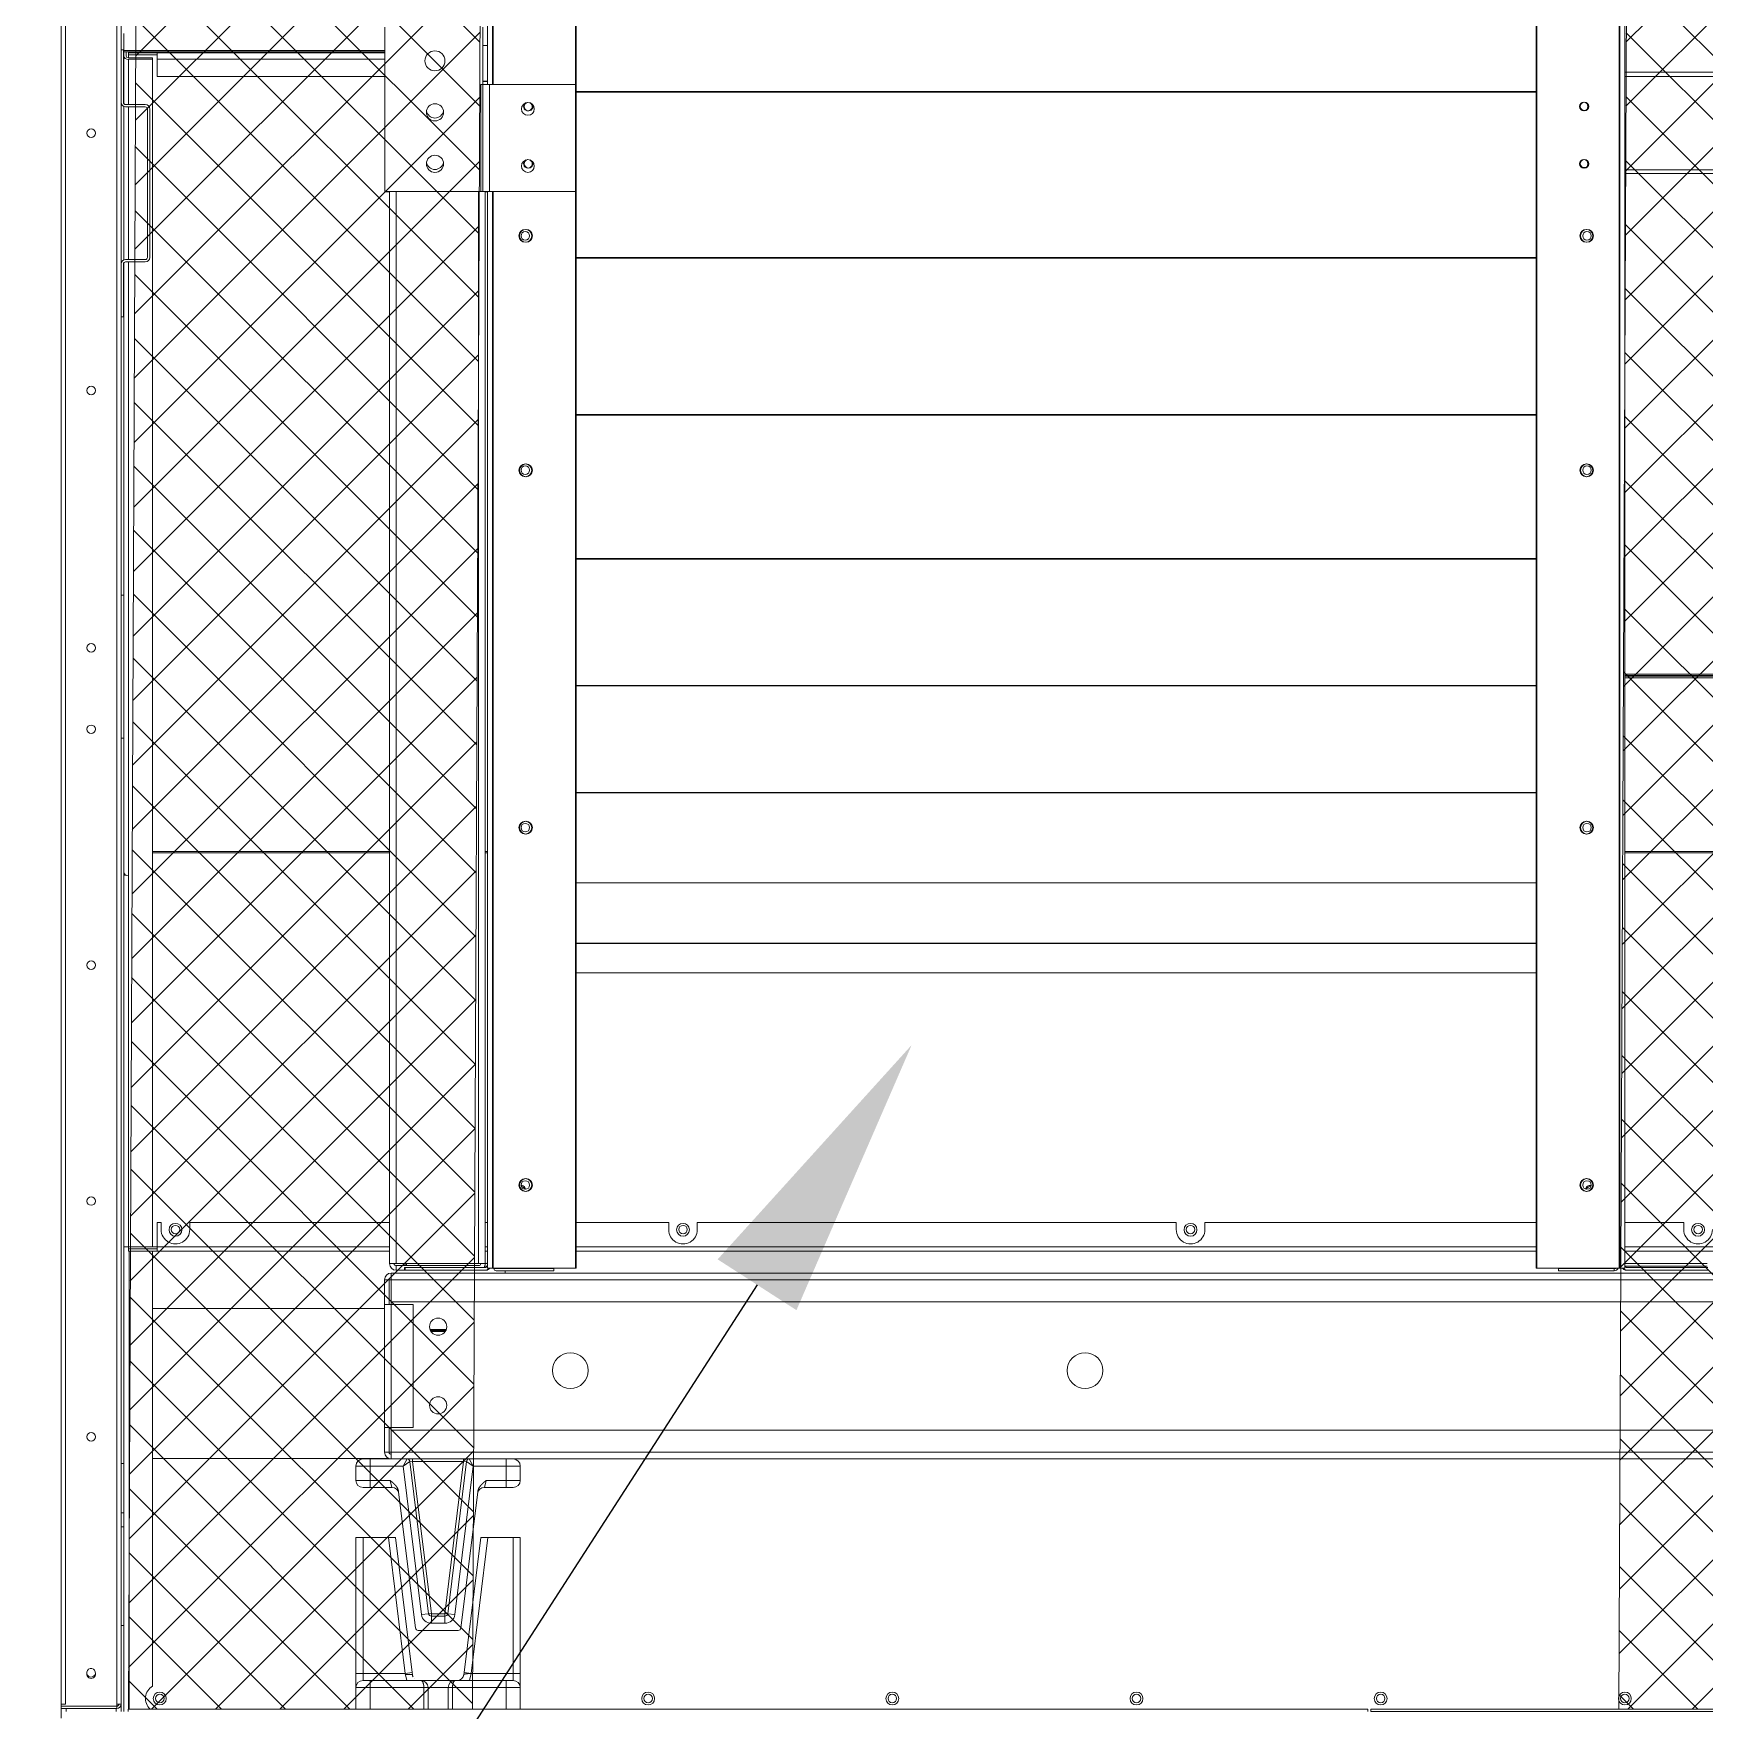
# Model space of a CAD drawing. Header units: millimetres. Extents: x -17070 to 45881, y -291348 to 34009.
# Drawn here: x 35325 to 36494, y 20946 to 22120 of the extents above; entities that cross this region are included whole.
import ezdxf
from ezdxf import colors
from ezdxf.entities.mleader import LeaderData, LeaderLine
from ezdxf.math import Vec2, Vec3

# ---------------------------------------------------------------- set-up
doc = ezdxf.new("R2010")
doc.units = ezdxf.units.MM
doc.layers.add('냉각탑_dim', color=1, linetype='Continuous')
doc.styles.get("Standard").update_dxf_attribs({"font": 'arial.ttf'})
pattern_1 = [(45, (-829389.63, -356984.166), (-22.4506403, 22.4506403), []), (135, (-829389.63, -356984.166), (-22.4506403, -22.4506403), [])]

# ---------------------------------------------------------------- blocks, each defined once
blk = doc.blocks.new('2')
at = {"lineweight": 5}
h = blk.add_hatch(dxfattribs=at)
h.set_pattern_fill('ANSI37', scale=10)
h.set_pattern_definition(pattern_1)
h.paths.add_polyline_path([(35631.7, 20947.9), (35640.2, 22870.1), (35399.5, 22870.1), (35391, 20947.9)])
h = blk.add_hatch(dxfattribs=at)
h.set_pattern_fill('ANSI37', scale=10)
h.set_pattern_definition(pattern_1)
h.paths.add_polyline_path([(36945.9, 20947.9), (36954.4, 22870.1), (36442, 22870.1), (36433.5, 20947.9)])
at = {"color": 7, "lineweight": 20}
for p, q in [((35343.9, 20951.4), (35343.9, 23793.2)), ((35347, 20951.4), (35347, 23793.2)), ((35382.8, 20951.4), (35382.8, 23793.2)), ((35385.9, 20951.4), (35385.9, 23793.2)), ((35703.6, 21256.4), (35703.6, 22669.9)), ((35704.1, 21256.4), (35704.1, 22669.9)), ((36375.7, 21256.4), (36375.7, 22669.9)), ((36376.2, 21256.4), (36376.2, 22669.9)), ((36433.7, 21256.4), (36433.7, 22669.9)), ((36434.2, 21256.4), (36434.2, 22669.9)), ((36437.7, 21256.4), (36437.7, 22668.7)), ((35574.8, 21252.9), (37813, 21252.9)), ((35574.8, 21248.2), (37813, 21248.2)), ((35574.8, 21232.9), (37813, 21232.9)), ((37813, 21142.9), (35574.8, 21142.9)), ((37813, 21127.6), (35574.8, 21127.6)), ((37813, 21122.9), (35574.8, 21122.9))]:
    blk.add_line(p, q, dxfattribs=at)
at = {"color": 7, "lineweight": 20, "ltscale": 0.324611}
blk.add_line((35642.1, 22084.4), (35642.1, 22668.7), dxfattribs=at)
at = {"color": 7, "lineweight": 20, "ltscale": 0.325278}
for p, q in [((35645.6, 22084.4), (35645.6, 22669.9)), ((35646.1, 22084.4), (35646.1, 22669.9))]:
    blk.add_line(p, q, dxfattribs=at)
at = {"color": 7, "lineweight": 20, "ltscale": 0.00658}
blk.add_line((35387.9, 22120), (35387.9, 22108.2), dxfattribs=at)
at = {"color": 7, "lineweight": 20, "ltscale": 0.063889}
blk.add_line((35570.4, 22009.4), (35570.4, 22124.4), dxfattribs=at)
at = {"color": 7, "lineweight": 20, "ltscale": 0.022222}
blk.add_line((35638.9, 22084.4), (35638.9, 22124.4), dxfattribs=at)
at = {"color": 7, "lineweight": 20, "ltscale": 0.000888889}
for p, q in [((35387.5, 22108.7), (35385.9, 22108.7)), ((35387.5, 21921.9), (35385.9, 21921.9)), ((35391, 21269.8), (35391, 21268.2)), ((35646.6, 21256.1), (35648.2, 21256.1)), ((35688.6, 21256.1), (35688.6, 21254.5)), ((36391.2, 21254.5), (36391.2, 21256.1)), ((36430.1, 21256.1), (36430.1, 21254.5)), ((35343.9, 20948.3), (35343.9, 20949.9)), ((35382.8, 20948.3), (35382.8, 20949.9)), ((35390.9, 20947.9), (35390.9, 20946.3)), ((36257.9, 20947.9), (36257.9, 20946.3)), ((36259.9, 20947.9), (36259.9, 20946.3))]:
    blk.add_line(p, q, dxfattribs=at)
at = {"color": 7, "lineweight": 20, "ltscale": 0.0205}
for p, q in [((35387.5, 22071.8), (35387.5, 22108.7)), ((35387.5, 21958.8), (35387.5, 21921.9))]:
    blk.add_line(p, q, dxfattribs=at)
at = {"color": 7, "lineweight": 20, "ltscale": 0.101388}
for p, q in [((35387.9, 22108.2), (35570.4, 22108.2)), ((35387.9, 22107.1), (35570.4, 22107.1))]:
    blk.add_line(p, q, dxfattribs=at)
at = {"color": 7, "lineweight": 20, "ltscale": 0.000590625}
blk.add_line((35387.9, 22107.1), (35387.9, 22108.2), dxfattribs=at)
at = {"color": 7, "lineweight": 20, "ltscale": 0.00164}
for p, q in [((35387.9, 22107.1), (35387.9, 22104.1)), ((35389.5, 22107.1), (35389.5, 22104.1))]:
    blk.add_line(p, q, dxfattribs=at)
at = {"color": 7, "lineweight": 20, "ltscale": 0.01856}
blk.add_line((35387.9, 22104.1), (35387.9, 22070.7), dxfattribs=at)
at = {"color": 7, "lineweight": 20, "ltscale": 0.000403556}
blk.add_line((35391, 22107.1), (35391, 22106.4), dxfattribs=at)
at = {"color": 7, "lineweight": 20, "ltscale": 0.011111}
for p, q in [((35411, 22106.4), (35391, 22106.4)), ((35391, 22105.2), (35411, 22105.2)), ((35391, 21271.3), (35411, 21271.3)), ((35411, 21269.8), (35391, 21269.8)), ((35391, 21268.2), (35411, 21268.2))]:
    blk.add_line(p, q, dxfattribs=at)
at = {"color": 7, "lineweight": 20, "ltscale": 0.000638044}
blk.add_line((35391, 22105.2), (35391, 22106.4), dxfattribs=at)
at = {"color": 7, "lineweight": 20, "ltscale": 0.001178}
blk.add_line((35391, 22105.2), (35391, 22103.1), dxfattribs=at)
at = {"color": 7, "lineweight": 20, "ltscale": 0.009389}
for p, q in [((35407.9, 22103.1), (35391, 22103.1)), ((35407.9, 22102), (35391, 22102)), ((35411, 21288.2), (35411, 21271.3)), ((35407.9, 21271.3), (35391, 21271.3))]:
    blk.add_line(p, q, dxfattribs=at)
at = {"color": 7, "lineweight": 20, "ltscale": 0.017627}
blk.add_line((35391, 22102), (35391, 22070.3), dxfattribs=at)
at = {"color": 7, "lineweight": 20, "ltscale": 0.000618889}
blk.add_line((35407.9, 22103.1), (35407.9, 22102), dxfattribs=at)
at = {"color": 7, "lineweight": 20, "ltscale": 0.317284}
blk.add_line((35407.9, 21530.9), (35407.9, 22102), dxfattribs=at)
at = {"color": 7, "lineweight": 20, "ltscale": 0.088555}
for p, q in [((35570.4, 22106.4), (35411, 22106.4)), ((35570.4, 22102), (35411, 22102)), ((35411, 22089.9), (35570.4, 22089.9))]:
    blk.add_line(p, q, dxfattribs=at)
at = {"color": 7, "lineweight": 20, "ltscale": 0.002435}
blk.add_line((35411, 22106.4), (35411, 22102), dxfattribs=at)
at = {"color": 7, "lineweight": 20, "ltscale": 0.006739}
blk.add_line((35411, 22089.9), (35411, 22102), dxfattribs=at)
at = {"color": 7, "lineweight": 20, "ltscale": 0.001778}
for p, q in [((35638.9, 22111.7), (35642.1, 22111.7)), ((35638.9, 22086.7), (35642.1, 22086.7)), ((35570.4, 22009.3), (35573.6, 22009.3)), ((35578.3, 21254.9), (35578.3, 21258.1)), ((35573.3, 21248.2), (35570.1, 21248.2)), ((35570.1, 21127.6), (35573.3, 21127.6))]:
    blk.add_line(p, q, dxfattribs=at)
at = {"color": 7, "lineweight": 20, "ltscale": 0.284667}
for p, q in [((36437.7, 22093), (36950.1, 22093)), ((36437.7, 22089.9), (36950.1, 22089.9)), ((36950.1, 22022.2), (36437.7, 22022.2)), ((36437.7, 21671.9), (36950.1, 21671.9)), ((36437.7, 21670.9), (36950.1, 21670.9)), ((36950.1, 21670.5), (36437.7, 21670.5)), ((36950.1, 21669.4), (36437.7, 21669.4)), ((36437.7, 21547.8), (36950.1, 21547.8)), ((36437.7, 21546.8), (36950.1, 21546.8)), ((36437.7, 21271.3), (36950.1, 21271.3)), ((36437.7, 21268.2), (36950.1, 21268.2))]:
    blk.add_line(p, q, dxfattribs=at)
at = {"color": 7, "lineweight": 20, "ltscale": 0.041667}
for p, q in [((35637.4, 22009.4), (35637.4, 22084.4)), ((35638.9, 22009.4), (35638.9, 22084.4)), ((35643.6, 22009.4), (35643.6, 22084.4)), ((35703.6, 22084.4), (35703.6, 22009.4))]:
    blk.add_line(p, q, dxfattribs=at)
at = {"color": 7, "lineweight": 20, "ltscale": 0.000833333}
for p, q in [((35638.9, 22084.4), (35637.4, 22084.4)), ((35638.9, 22009.4), (35637.4, 22009.4)), ((35391, 21271.3), (35391, 21269.8)), ((35574.8, 21248.2), (35573.3, 21248.2)), ((35644.1, 21256.4), (35645.6, 21256.4)), ((35644.6, 21256.4), (35646.1, 21256.4)), ((36435.2, 21256.4), (36433.7, 21256.4)), ((36435.7, 21256.4), (36434.2, 21256.4)), ((35574.8, 21127.6), (35573.3, 21127.6)), ((35343.9, 20949.9), (35343.9, 20951.4)), ((35382.8, 20949.9), (35382.8, 20951.4))]:
    blk.add_line(p, q, dxfattribs=at)
at = {"color": 7, "lineweight": 20, "ltscale": 0.001}
blk.add_line((35640.7, 22086.4), (35638.9, 22086.4), dxfattribs=at)
at = {"color": 7, "lineweight": 20, "ltscale": 0.002611}
for p, q in [((35643.6, 22084.4), (35638.9, 22084.4)), ((35643.6, 22009.4), (35638.9, 22009.4)), ((35573.6, 21259.6), (35578.3, 21259.6)), ((35640.6, 21259.6), (35635.9, 21259.6)), ((35574.8, 21248.2), (35574.8, 21252.9)), ((35574.8, 21230.9), (35570.1, 21230.9)), ((35574.8, 21144.9), (35570.1, 21144.9)), ((35574.8, 21127.6), (35574.8, 21122.9))]:
    blk.add_line(p, q, dxfattribs=at)
at = {"color": 7, "lineweight": 20, "ltscale": 0.033333}
for p, q in [((35703.6, 22084.4), (35643.6, 22084.4)), ((35643.6, 22009.4), (35703.6, 22009.4))]:
    blk.add_line(p, q, dxfattribs=at)
at = {"color": 7, "lineweight": 20, "ltscale": 0.373111}
for p, q in [((36375.7, 22079.4), (35704.1, 22079.4)), ((35704.1, 22079.3), (36375.7, 22079.3)), ((35704.1, 22079.1), (36375.7, 22079.1)), ((36375.7, 22078.9), (35704.1, 22078.9)), ((36375.7, 21963.3), (35704.1, 21963.3)), ((35704.1, 21963.2), (36375.7, 21963.2)), ((35704.1, 21962.9), (36375.7, 21962.9)), ((36375.7, 21962.8), (35704.1, 21962.8)), ((36375.7, 21853.5), (35704.1, 21853.5)), ((35704.1, 21853.4), (36375.7, 21853.4)), ((35704.1, 21853.2), (36375.7, 21853.2)), ((36375.7, 21853.1), (35704.1, 21853.1)), ((36375.7, 21752.8), (35704.1, 21752.8)), ((35704.1, 21752.7), (36375.7, 21752.7)), ((35704.1, 21752.5), (36375.7, 21752.5)), ((36375.7, 21752.4), (35704.1, 21752.4)), ((36375.7, 21663.9), (35704.1, 21663.9)), ((35704.1, 21663.8), (36375.7, 21663.8)), ((35704.1, 21663.7), (36375.7, 21663.7)), ((36375.7, 21663.6), (35704.1, 21663.6)), ((36375.7, 21589.1), (35704.1, 21589.1)), ((35704.1, 21589), (36375.7, 21589)), ((35704.1, 21588.8), (36375.7, 21588.8)), ((36375.7, 21588.8), (35704.1, 21588.8)), ((35704.1, 21526), (36375.7, 21526)), ((36375.7, 21526), (35704.1, 21526)), ((35704.1, 21525.9), (36375.7, 21525.9)), ((36375.7, 21525.8), (35704.1, 21525.8)), ((35704.1, 21483.6), (36375.7, 21483.6)), ((36375.7, 21483.6), (35704.1, 21483.6)), ((35704.1, 21483.5), (36375.7, 21483.5)), ((36375.7, 21483.5), (35704.1, 21483.5)), ((35704.1, 21463), (36375.7, 21463)), ((35704.1, 21463), (36375.7, 21463)), ((36375.7, 21463), (35704.1, 21463)), ((35704.1, 21271.3), (36375.7, 21271.3)), ((35704.1, 21268.2), (36375.7, 21268.2))]:
    blk.add_line(p, q, dxfattribs=at)
at = {"color": 7, "lineweight": 20, "ltscale": 0.059557}
blk.add_line((35387.9, 22068.9), (35387.9, 21961.7), dxfattribs=at)
at = {"color": 7, "lineweight": 20, "ltscale": 0.007667}
for p, q in [((35389, 22070.3), (35402.8, 22070.3)), ((35389, 22068.7), (35402.8, 22068.7)), ((35389, 21961.9), (35402.8, 21961.9)), ((35389, 21960.3), (35402.8, 21960.3))]:
    blk.add_line(p, q, dxfattribs=at)
at = {"color": 7, "lineweight": 20, "ltscale": 0.059333}
blk.add_line((35391, 22068.7), (35391, 21961.9), dxfattribs=at)
at = {"color": 7, "lineweight": 20, "ltscale": 0.057667}
for p, q in [((35404.3, 21963.4), (35404.3, 22067.2)), ((35405.9, 21963.4), (35405.9, 22067.2))]:
    blk.add_line(p, q, dxfattribs=at)
at = {"color": 7, "lineweight": 20, "ltscale": 0.284666}
blk.add_line((36437.7, 22024.7), (36950.1, 22024.7), dxfattribs=at)
at = {"color": 7, "lineweight": 20, "ltscale": 1.16463e-05}
blk.add_line((35570.4, 22009.3), (35570.4, 22009.4), dxfattribs=at)
at = {"color": 7, "lineweight": 20, "ltscale": 0.037222}
blk.add_line((35637.4, 22009.4), (35570.4, 22009.4), dxfattribs=at)
at = {"color": 7, "lineweight": 20, "ltscale": 0.416556}
for p, q in [((35573.6, 22009.4), (35573.6, 21259.6)), ((35578.3, 22009.4), (35578.3, 21259.6)), ((35635.9, 22009.4), (35635.9, 21259.6)), ((35640.6, 22009.4), (35640.6, 21259.6))]:
    blk.add_line(p, q, dxfattribs=at)
at = {"color": 7, "lineweight": 20, "ltscale": 0.000833332}
blk.add_line((35642.1, 22009.3), (35640.6, 22009.3), dxfattribs=at)
at = {"color": 7, "lineweight": 20, "ltscale": 0.418333}
for p, q in [((35642.1, 21256.4), (35642.1, 22009.4)), ((35645.6, 21256.4), (35645.6, 22009.4)), ((35646.1, 21256.4), (35646.1, 22009.4))]:
    blk.add_line(p, q, dxfattribs=at)
at = {"color": 7, "lineweight": 20, "ltscale": 0.129183}
blk.add_line((35387.9, 21959.8), (35387.9, 21727.2), dxfattribs=at)
at = {"color": 7, "lineweight": 20, "ltscale": 0.238546}
blk.add_line((35391, 21960.3), (35391, 21530.9), dxfattribs=at)
at = {"color": 7, "lineweight": 20, "ltscale": 0.001111}
for p, q in [((35385.9, 21727.2), (35387.9, 21727.2)), ((35385.9, 21627.2), (35387.9, 21627.2)), ((35584.1, 21256.9), (35584.1, 21254.9)), ((35584.6, 21256.9), (35584.6, 21254.9)), ((35642.1, 21256.4), (35644.1, 21256.4)), ((35642.6, 21256.4), (35644.6, 21256.4)), ((36437.2, 21256.4), (36435.2, 21256.4)), ((36437.7, 21256.4), (36435.7, 21256.4)), ((35574.8, 21232.9), (35574.8, 21230.9)), ((35574.8, 21144.9), (35574.8, 21142.9)), ((35385.9, 21119.8), (35387.9, 21119.8)), ((35382.4, 20948.3), (35382.4, 20946.3))]:
    blk.add_line(p, q, dxfattribs=at)
at = {"color": 7, "lineweight": 20, "ltscale": 0.055556}
blk.add_line((35387.9, 21627.2), (35387.9, 21727.2), dxfattribs=at)
at = {"color": 7, "lineweight": 20, "ltscale": 0.052341}
blk.add_line((35387.9, 21627.2), (35387.9, 21533), dxfattribs=at)
at = {"color": 7, "lineweight": 20, "ltscale": 0.092055}
for p, q in [((35407.9, 21547.8), (35573.6, 21547.8)), ((35407.9, 21546.8), (35573.6, 21546.8))]:
    blk.add_line(p, q, dxfattribs=at)
at = {"color": 7, "lineweight": 20, "ltscale": 0.000832443}
blk.add_line((35640.6, 21547.8), (35642.1, 21547.8), dxfattribs=at)
at = {"color": 7, "lineweight": 20, "ltscale": 0.000832442}
blk.add_line((35640.6, 21546.8), (35642.1, 21546.8), dxfattribs=at)
at = {"color": 7, "lineweight": 20, "ltscale": 0.001029}
blk.add_line((35387.9, 21533), (35387.9, 21531.2), dxfattribs=at)
at = {"color": 7, "lineweight": 20, "ltscale": 0.144377}
for p, q in [((35387.9, 21531.2), (35387.9, 21271.3)), ((35391, 21531.2), (35391, 21271.3)), ((35407.9, 21531.2), (35407.9, 21271.3))]:
    blk.add_line(p, q, dxfattribs=at)
at = {"color": 7, "lineweight": 20, "ltscale": 0.000839807}
blk.add_line((35387.9, 21531.2), (35389.5, 21531.2), dxfattribs=at)
at = {"color": 7, "lineweight": 20, "ltscale": 0.001611}
blk.add_line((35413.9, 21288.2), (35411, 21288.2), dxfattribs=at)
at = {"color": 7, "lineweight": 20, "ltscale": 0.002747}
for p, q in [((35413.9, 21288.2), (35413.9, 21283.3)), ((35433.9, 21283.3), (35433.9, 21288.2)), ((35768.9, 21283.3), (35768.9, 21288.2)), ((35788.9, 21288.2), (35788.9, 21283.3)), ((36123.9, 21283.3), (36123.9, 21288.2)), ((36143.9, 21288.2), (36143.9, 21283.3)), ((36478.9, 21283.3), (36478.9, 21288.2))]:
    blk.add_line(p, q, dxfattribs=at)
at = {"color": 7, "lineweight": 20, "ltscale": 0.077611}
blk.add_line((35573.6, 21288.2), (35433.9, 21288.2), dxfattribs=at)
at = {"color": 7, "lineweight": 20, "ltscale": 0.00083304}
for p, q in [((35642.1, 21288.2), (35640.6, 21288.2)), ((35640.6, 21271.3), (35642.1, 21271.3)), ((35640.6, 21268.2), (35642.1, 21268.2)), ((35642.1, 21259.7), (35640.6, 21259.7))]:
    blk.add_line(p, q, dxfattribs=at)
at = {"color": 7, "lineweight": 20, "ltscale": 0.036001}
blk.add_line((35768.9, 21288.2), (35704.1, 21288.2), dxfattribs=at)
at = {"color": 7, "lineweight": 20, "ltscale": 0.186111}
blk.add_line((36123.9, 21288.2), (35788.9, 21288.2), dxfattribs=at)
at = {"color": 7, "lineweight": 20, "ltscale": 0.128777}
blk.add_line((36375.7, 21288.2), (36143.9, 21288.2), dxfattribs=at)
at = {"color": 7, "lineweight": 20, "ltscale": 0.02289}
blk.add_line((36478.9, 21288.2), (36437.7, 21288.2), dxfattribs=at)
at = {"color": 7, "lineweight": 20, "ltscale": 0.001722}
for p, q in [((35387.9, 21271.3), (35391, 21271.3)), ((35411, 21268.2), (35411, 21271.3)), ((35343.9, 20951.4), (35347, 20951.4)), ((35385.9, 20951.4), (35382.8, 20951.4))]:
    blk.add_line(p, q, dxfattribs=at)
at = {"color": 7, "lineweight": 20, "ltscale": 0.180579}
blk.add_line((35387.9, 21271.3), (35387.9, 20946.3), dxfattribs=at)
at = {"color": 7, "lineweight": 20, "ltscale": 0.090333}
for p, q in [((35411, 21271.3), (35573.6, 21271.3)), ((35411, 21268.2), (35573.6, 21268.2))]:
    blk.add_line(p, q, dxfattribs=at)
at = {"color": 7, "lineweight": 20, "ltscale": 0.177968}
blk.add_line((35391.4, 21268.2), (35391.4, 20947.9), dxfattribs=at)
at = {"color": 7, "lineweight": 20, "ltscale": 0.169047}
blk.add_line((35407.9, 20963.9), (35407.9, 21268.2), dxfattribs=at)
at = {"color": 7, "lineweight": 20, "ltscale": 0.032}
for p, q in [((35578.3, 21259.6), (35635.9, 21259.6)), ((35635.9, 21258.1), (35578.3, 21258.1))]:
    blk.add_line(p, q, dxfattribs=at)
at = {"color": 7, "lineweight": 20, "ltscale": 0.031389}
for p, q in [((35640.6, 21256.9), (35584.1, 21256.9)), ((35641.1, 21256.9), (35584.6, 21256.9)), ((36437.7, 21259.7), (36494.2, 21259.7)), ((36438.7, 21256.9), (36495.2, 21256.9)), ((36439.2, 21256.9), (36495.7, 21256.9)), ((35640.6, 21254.9), (35584.1, 21254.9)), ((35641.1, 21254.9), (35584.6, 21254.9)), ((36438.7, 21254.9), (36495.2, 21254.9)), ((36439.2, 21254.9), (36495.7, 21254.9))]:
    blk.add_line(p, q, dxfattribs=at)
at = {"color": 7, "lineweight": 20, "ltscale": 0.000833335}
for p, q in [((35584.6, 21258.1), (35584.6, 21259.6)), ((35585.6, 21258.1), (35585.6, 21259.6))]:
    blk.add_line(p, q, dxfattribs=at)
at = {"color": 7, "lineweight": 20, "ltscale": 0.000961364}
blk.add_line((35642, 21257.7), (35640.3, 21257.7), dxfattribs=at)
blk.add_line((35642, 21257.7), (35640.3, 21257.7), dxfattribs=at)
at = {"color": 7, "lineweight": 20, "ltscale": 0.031945}
blk.add_line((36437.7, 21259.7), (36495.2, 21259.7), dxfattribs=at)
at = {"color": 7, "lineweight": 20, "ltscale": 0.031862}
blk.add_line((36437.9, 21257.7), (36495.2, 21257.7), dxfattribs=at)
at = {"color": 7, "lineweight": 20, "ltscale": 0.031307}
blk.add_line((36437.9, 21257.7), (36494.2, 21257.7), dxfattribs=at)
at = {"color": 7, "lineweight": 20, "ltscale": 0.009611}
for p, q in [((35570.1, 21248.2), (35570.1, 21230.9)), ((35573.3, 21230.9), (35573.3, 21248.2)), ((35570.1, 21144.9), (35570.1, 21127.6)), ((35573.3, 21127.6), (35573.3, 21144.9))]:
    blk.add_line(p, q, dxfattribs=at)
at = {"color": 7, "lineweight": 20, "ltscale": 0.0085}
for p, q in [((35574.8, 21248.2), (35574.8, 21232.9)), ((35590.1, 21230.9), (35574.8, 21230.9)), ((35574.8, 21144.9), (35590.1, 21144.9)), ((35574.8, 21142.9), (35574.8, 21127.6))]:
    blk.add_line(p, q, dxfattribs=at)
at = {"color": 7, "lineweight": 20, "ltscale": 0.003222}
blk.add_line((35584.1, 21254.9), (35578.3, 21254.9), dxfattribs=at)
at = {"color": 7, "lineweight": 20, "ltscale": 0.032222}
for p, q in [((35645.6, 21256.4), (35703.6, 21256.4)), ((35646.1, 21256.4), (35704.1, 21256.4)), ((36433.7, 21256.4), (36375.7, 21256.4)), ((36434.2, 21256.4), (36376.2, 21256.4))]:
    blk.add_line(p, q, dxfattribs=at)
at = {"color": 7, "lineweight": 20, "ltscale": 0.000166668}
blk.add_line((35646.6, 21256.1), (35646.6, 21256.4), dxfattribs=at)
at = {"color": 7, "lineweight": 20, "ltscale": 0.000166667}
for p, q in [((35648.2, 21256.4), (35648.2, 21256.1)), ((35688.6, 21256.4), (35688.6, 21256.1)), ((36391.2, 21256.4), (36391.2, 21256.1)), ((36431.6, 21256.4), (36431.6, 21256.1))]:
    blk.add_line(p, q, dxfattribs=at)
at = {"color": 7, "lineweight": 20, "ltscale": 0.022444}
for p, q in [((35648.2, 21256.1), (35688.6, 21256.1)), ((35688.6, 21256.1), (35648.2, 21256.1)), ((35648.2, 21254.5), (35688.6, 21254.5)), ((36431.6, 21256.1), (36391.2, 21256.1))]:
    blk.add_line(p, q, dxfattribs=at)
at = {"color": 7, "lineweight": 20, "ltscale": 0.000889601}
blk.add_line((35654.4, 21252.9), (35654.4, 21254.5), dxfattribs=at)
at = {"color": 7, "lineweight": 20, "ltscale": 0.000444384}
blk.add_line((35688.6, 21256.1), (35688.6, 21255.3), dxfattribs=at)
at = {"color": 7, "lineweight": 20, "ltscale": 0.021611}
for p, q in [((36430.1, 21256.1), (36391.2, 21256.1)), ((36430.1, 21254.5), (36391.2, 21254.5)), ((35343.9, 20949.9), (35382.8, 20949.9)), ((35343.9, 20948.3), (35382.8, 20948.3))]:
    blk.add_line(p, q, dxfattribs=at)
at = {"color": 7, "lineweight": 20, "ltscale": 0.090111}
blk.add_line((35407.9, 21228.1), (35570.1, 21228.1), dxfattribs=at)
at = {"color": 7, "lineweight": 20, "ltscale": 0.047778}
for p, q in [((35570.1, 21144.9), (35570.1, 21230.9)), ((35574.8, 21144.9), (35574.8, 21230.9)), ((35590.1, 21144.9), (35590.1, 21230.9))]:
    blk.add_line(p, q, dxfattribs=at)
at = {"color": 7, "lineweight": 20, "ltscale": 0.006331}
blk.add_line((35601.9, 21213.5), (35613.3, 21213.5), dxfattribs=at)
at = {"color": 7, "lineweight": 20, "ltscale": 0.002982}
for p, q in [((35607.6, 21212.7), (35602.3, 21212.7)), ((35613, 21212.7), (35607.6, 21212.7))]:
    blk.add_line(p, q, dxfattribs=at)
at = {"color": 7, "lineweight": 20, "ltscale": 0.002791}
for p, q in [((35607.6, 21212.1), (35602.6, 21212.1)), ((35612.7, 21212.1), (35607.6, 21212.1))]:
    blk.add_line(p, q, dxfattribs=at)
at = {"color": 7, "lineweight": 20, "ltscale": 0.0919}
blk.add_line((35573.4, 21123.1), (35407.9, 21123.1), dxfattribs=at)
at = {"color": 7, "lineweight": 20, "ltscale": 0.005556}
for p, q in [((35550.1, 21117.9), (35550.1, 21107.9)), ((35560.1, 21117.9), (35550.1, 21117.9)), ((35560.1, 21117.9), (35560.1, 21107.9)), ((35665.1, 21117.9), (35655.1, 21117.9)), ((35655.1, 21117.9), (35655.1, 21107.9)), ((35665.1, 21117.9), (35665.1, 21107.9)), ((35560.1, 21107.9), (35550.1, 21107.9)), ((35665.1, 21107.9), (35655.1, 21107.9)), ((35665.1, 20972.9), (35665.1, 20962.9)), ((35560.1, 20962.9), (35550.1, 20962.9)), ((35665.1, 20962.9), (35655.1, 20962.9))]:
    blk.add_line(p, q, dxfattribs=at)
at = {"color": 7, "lineweight": 20, "ltscale": 0.002778}
for p, q in [((35560.1, 21122.9), (35555.1, 21122.9)), ((35560.1, 21122.9), (35560.1, 21117.9)), ((35655.1, 21122.9), (35655.1, 21117.9)), ((35560.1, 21107.9), (35560.1, 21102.9)), ((35655.1, 21107.9), (35655.1, 21102.9)), ((35560.1, 21102.9), (35555.1, 21102.9)), ((35660.1, 21102.9), (35655.1, 21102.9)), ((35555.1, 21067.9), (35550.1, 21067.9)), ((35665.1, 21067.9), (35660.1, 21067.9)), ((35600.9, 21014.6), (35596, 21014)), ((35602.9, 21012.9), (35602.9, 21007.9)), ((35612.4, 21012.9), (35612.4, 21007.9)), ((35614.4, 21014.6), (35619.3, 21014)), ((35555.1, 20972.9), (35550.1, 20972.9)), ((35555.1, 20967.9), (35555.1, 20972.9)), ((35560.1, 20967.9), (35555.1, 20967.9)), ((35560.1, 20967.9), (35560.1, 20962.9)), ((35584.5, 20972.9), (35589.5, 20973.5)), ((35630.8, 20972.9), (35625.8, 20973.5)), ((35655.1, 20967.9), (35655.1, 20962.9)), ((35660.1, 20967.9), (35655.1, 20967.9)), ((35660.1, 20972.9), (35665.1, 20972.9)), ((35660.1, 20972.9), (35660.1, 20967.9))]:
    blk.add_line(p, q, dxfattribs=at)
at = {"color": 7, "lineweight": 20, "ltscale": 0.008167}
blk.add_line((35574.8, 21122.9), (35560.1, 21122.9), dxfattribs=at)
at = {"color": 7, "lineweight": 20, "ltscale": 0.01282}
for p, q in [((35583.2, 21117.9), (35560.1, 21117.9)), ((35655.1, 21117.9), (35632.1, 21117.9))]:
    blk.add_line(p, q, dxfattribs=at)
at = {"color": 7, "lineweight": 20, "ltscale": 0.003145}
for p, q in [((35583.2, 21117.9), (35585.9, 21122.9)), ((35583.2, 21117.9), (35587.9, 21121.1)), ((35632.1, 21117.9), (35627.4, 21121.1)), ((35632.1, 21117.9), (35629.4, 21122.9))]:
    blk.add_line(p, q, dxfattribs=at)
at = {"color": 7, "lineweight": 20, "ltscale": 0.058129}
for p, q in [((35583.2, 21117.9), (35596, 21014)), ((35619.3, 21014), (35632.1, 21117.9))]:
    blk.add_line(p, q, dxfattribs=at)
at = {"color": 7, "lineweight": 20, "ltscale": 0.059604}
for p, q in [((35587.9, 21121.1), (35600.9, 21014.6)), ((35589.8, 21121.1), (35602.9, 21014.6)), ((35625.4, 21121.1), (35612.4, 21014.6)), ((35614.4, 21014.6), (35627.4, 21121.1))]:
    blk.add_line(p, q, dxfattribs=at)
at = {"color": 7, "lineweight": 20, "ltscale": 0.000975701}
for p, q in [((35589.8, 21122.9), (35589.8, 21121.1)), ((35625.4, 21122.9), (35625.4, 21121.1)), ((35602.9, 21014.6), (35602.9, 21012.9)), ((35612.4, 21014.6), (35612.4, 21012.9))]:
    blk.add_line(p, q, dxfattribs=at)
at = {"color": 7, "lineweight": 20, "ltscale": 0.019777}
blk.add_line((35625.4, 21121.1), (35589.8, 21121.1), dxfattribs=at)
at = {"color": 7, "lineweight": 20, "ltscale": 0.007694}
for p, q in [((35560.1, 21107.9), (35574, 21107.9)), ((35655.1, 21107.9), (35641.3, 21107.9))]:
    blk.add_line(p, q, dxfattribs=at)
at = {"color": 7, "lineweight": 20, "ltscale": 0.00286}
for p, q in [((35575.2, 21102.9), (35574, 21107.9)), ((35641.3, 21107.9), (35640.1, 21102.9)), ((35584.5, 20972.9), (35585.7, 20967.9)), ((35630.8, 20972.9), (35629.6, 20967.9))]:
    blk.add_line(p, q, dxfattribs=at)
at = {"color": 7, "lineweight": 20, "ltscale": 0.008376}
for p, q in [((35560.1, 21102.9), (35575.2, 21102.9)), ((35655.1, 21102.9), (35640.1, 21102.9))]:
    blk.add_line(p, q, dxfattribs=at)
at = {"color": 7, "lineweight": 20, "ltscale": 0.053282}
for p, q in [((35591.7, 21004.6), (35580, 21099.8)), ((35623.6, 21004.6), (35635.3, 21099.8))]:
    blk.add_line(p, q, dxfattribs=at)
at = {"color": 7, "lineweight": 20, "ltscale": 0.001112}
for p, q in [((35385.9, 21085.3), (35387.9, 21085.3)), ((35385.9, 21075.3), (35387.9, 21075.3)), ((35385.9, 21006.3), (35387.9, 21006.3))]:
    blk.add_line(p, q, dxfattribs=at)
at = {"color": 7, "lineweight": 20, "ltscale": 0.052778}
for p, q in [((35550.1, 21067.9), (35550.1, 20972.9)), ((35555.1, 21067.9), (35555.1, 20972.9)), ((35660.1, 20972.9), (35660.1, 21067.9)), ((35665.1, 20972.9), (35665.1, 21067.9))]:
    blk.add_line(p, q, dxfattribs=at)
at = {"color": 7, "lineweight": 20, "ltscale": 0.009824}
for p, q in [((35555.1, 21067.9), (35572.8, 21067.9)), ((35660.1, 21067.9), (35642.5, 21067.9))]:
    blk.add_line(p, q, dxfattribs=at)
at = {"color": 7, "lineweight": 20, "ltscale": 0.053174}
for p, q in [((35584.5, 20972.9), (35572.8, 21067.9)), ((35630.8, 20972.9), (35642.5, 21067.9))]:
    blk.add_line(p, q, dxfattribs=at)
at = {"color": 7, "lineweight": 20, "ltscale": 0.002799}
for p, q in [((35577.9, 21067.9), (35572.8, 21067.9)), ((35637.4, 21067.9), (35642.5, 21067.9))]:
    blk.add_line(p, q, dxfattribs=at)
at = {"color": 7, "lineweight": 20, "ltscale": 0.052833}
for p, q in [((35589.5, 20973.5), (35577.9, 21067.9)), ((35625.8, 20973.5), (35637.4, 21067.9))]:
    blk.add_line(p, q, dxfattribs=at)
at = {"color": 7, "lineweight": 20, "ltscale": 0.005249}
for p, q in [((35602.9, 21014.6), (35612.4, 21014.6)), ((35612.4, 21012.9), (35602.9, 21012.9)), ((35612.4, 21007.9), (35602.9, 21007.9))]:
    blk.add_line(p, q, dxfattribs=at)
at = {"color": 7, "lineweight": 20, "ltscale": 0.015502}
blk.add_line((35621.6, 21002.9), (35593.7, 21002.9), dxfattribs=at)
at = {"color": 7, "lineweight": 20, "ltscale": 0.005554}
blk.add_line((35550.1, 20962.9), (35550.1, 20972.9), dxfattribs=at)
at = {"color": 7, "lineweight": 20, "ltscale": 0.016305}
for p, q in [((35555.1, 20972.9), (35584.5, 20972.9)), ((35630.8, 20972.9), (35660.1, 20972.9))]:
    blk.add_line(p, q, dxfattribs=at)
at = {"color": 7, "lineweight": 20, "ltscale": 0.019722}
for p, q in [((35560.1, 20967.9), (35595.6, 20967.9)), ((35655.1, 20967.9), (35619.6, 20967.9))]:
    blk.add_line(p, q, dxfattribs=at)
at = {"color": 7, "lineweight": 20, "ltscale": 0.002757}
blk.add_line((35589.6, 20972.2), (35584.6, 20972.2), dxfattribs=at)
at = {"color": 7, "lineweight": 20, "ltscale": 0.000682136}
for p, q in [((35589.5, 20973.5), (35589.6, 20972.2)), ((35625.8, 20973.5), (35625.7, 20972.2))]:
    blk.add_line(p, q, dxfattribs=at)
at = {"color": 7, "lineweight": 20, "ltscale": 3.0969e-05}
blk.add_line((35591.3, 20969.1), (35591.4, 20969), dxfattribs=at)
at = {"color": 7, "lineweight": 20, "ltscale": 7.4746e-06}
blk.add_line((35594.6, 20967.9), (35594.6, 20967.9), dxfattribs=at)
at = {"color": 7, "lineweight": 20, "ltscale": 0.013331}
blk.add_line((35619.6, 20967.9), (35595.6, 20967.9), dxfattribs=at)
at = {"color": 7, "lineweight": 20, "ltscale": 0.008333}
for p, q in [((35550.1, 20947.9), (35550.1, 20962.9)), ((35560.1, 20947.9), (35560.1, 20962.9)), ((35597.6, 20947.9), (35597.6, 20962.9)), ((35600.6, 20947.9), (35600.6, 20962.9)), ((35614.6, 20947.9), (35614.6, 20962.9)), ((35617.6, 20947.9), (35617.6, 20962.9)), ((35655.1, 20947.9), (35655.1, 20962.9)), ((35665.1, 20947.9), (35665.1, 20962.9))]:
    blk.add_line(p, q, dxfattribs=at)
at = {"color": 7, "lineweight": 20, "ltscale": 0.020833}
for p, q in [((35560.1, 20962.9), (35597.6, 20962.9)), ((35655.1, 20962.9), (35617.6, 20962.9))]:
    blk.add_line(p, q, dxfattribs=at)
at = {"color": 7, "lineweight": 20, "ltscale": 0.001667}
for p, q in [((35600.6, 20962.9), (35597.6, 20962.9)), ((35617.6, 20962.9), (35614.6, 20962.9))]:
    blk.add_line(p, q, dxfattribs=at)
at = {"color": 7, "lineweight": 20, "ltscale": 0.007778}
blk.add_line((35614.6, 20962.9), (35600.6, 20962.9), dxfattribs=at)
at = {"color": 7, "lineweight": 20, "ltscale": 0.003688}
blk.add_line((35343.9, 20941.6), (35343.9, 20948.3), dxfattribs=at)
at = {"color": 7, "lineweight": 20, "ltscale": 0.001198}
blk.add_line((35347.4, 20946.1), (35347.4, 20948.3), dxfattribs=at)
at = {"color": 7, "lineweight": 20, "ltscale": 0.002833}
blk.add_line((35385.9, 20951.4), (35385.9, 20946.3), dxfattribs=at)
at = {"color": 7, "lineweight": 20, "ltscale": 0.481667}
blk.add_line((36257.9, 20947.9), (35390.9, 20947.9), dxfattribs=at)
at = {"color": 7, "lineweight": 20, "ltscale": 0.482222}
for p, q in [((37127.9, 20947.9), (36259.9, 20947.9)), ((37127.9, 20946.3), (36259.9, 20946.3))]:
    blk.add_line(p, q, dxfattribs=at)
at = {"color": 0, "lineweight": 20}
for points in [[(35399.5, 22870.1), (35640.2, 22870.1), (35631.7, 20947.9), (35391, 20947.9)], [(36442, 22870.1), (36954.4, 22870.1), (36945.9, 20947.9), (36433.5, 20947.9)]]:
    blk.add_lwpolyline(points, close=True, dxfattribs=at)
at = {"color": 7, "lineweight": 20}
for centre, radius in [((35605.4, 22100.9), 7), ((35605.4, 22064.9), 6), ((35670.4, 22067.3), 4.5), ((36408.9, 22068.9), 3), ((36409.4, 22068.9), 3), ((35364.9, 22050.3), 3), ((35605.4, 22028.9), 6), ((35670.4, 22027.3), 4.5), ((36408.9, 22028.9), 3), ((36409.4, 22028.9), 3), ((35668.6, 21978.5), 4.5), ((35669.1, 21978.5), 4.5), ((35668.6, 21978.5), 3), ((36410.7, 21978.5), 4.5), ((36411.2, 21978.5), 4.5), ((36411.2, 21978.5), 3), ((35364.9, 21870.3), 3), ((35668.6, 21814.5), 4.5), ((35669.1, 21814.5), 4.5), ((35668.6, 21814.5), 3), ((36410.7, 21814.5), 4.5), ((36411.2, 21814.5), 4.5), ((36411.2, 21814.5), 3), ((35364.9, 21690.3), 3), ((35364.9, 21633.3), 3), ((35668.6, 21564.5), 4.5), ((35669.1, 21564.5), 4.5), ((35668.6, 21564.5), 3), ((36410.7, 21564.5), 4.5), ((36411.2, 21564.5), 4.5), ((36411.2, 21564.5), 3), ((35364.9, 21468.3), 3), ((35668.6, 21314.5), 4.5), ((35669.1, 21314.5), 4.5), ((35668.6, 21314.5), 3), ((36410.7, 21314.5), 4.5), ((36411.2, 21314.5), 4.5), ((36411.2, 21314.5), 3), ((35364.9, 21303.3), 3), ((35423.9, 21283.2), 4.5), ((35423.9, 21283.3), 3), ((35778.9, 21283.2), 4.5), ((35778.9, 21283.3), 3), ((36133.9, 21283.2), 4.5), ((36133.9, 21283.3), 3), ((36488.9, 21283.2), 4.5), ((36488.9, 21283.3), 3), ((35607.6, 21215.4), 6), ((35700.1, 21184.7), 12.5), ((36060.1, 21184.7), 12.5), ((35607.6, 21160.4), 6), ((35364.9, 21138.3), 3), ((35412.9, 20955.3), 4.5), ((35412.9, 20955.3), 3), ((35754.5, 20955.3), 4.5), ((35754.5, 20955.3), 3), ((35925.3, 20955.3), 4.5), ((35925.3, 20955.3), 3), ((36096.1, 20955.3), 4.5), ((36096.1, 20955.3), 3), ((36266.9, 20955.3), 4.5), ((36266.9, 20955.3), 3), ((36437.7, 20955.3), 4.5), ((36437.7, 20955.3), 3)]:
    blk.add_circle(centre, radius, dxfattribs=at)
for centre, radius, start, end in [((35640.7, 22081.7), 4.7, 72.6707, 90), ((35389, 22071.8), 3.1, 180, 270), ((35389, 22071.8), 1.5, 180, 270), ((35402.8, 22067.2), 3.1, 0, 90), ((35402.8, 22067.2), 1.5, 0, 90), ((35670.4, 22068.9), 3, 115.1483, 64.8515), ((35670.9, 22068.9), 3, 105.5956, 39.6962), ((36409.4, 22069.2), 3, 182.8657, 295.3866), ((35605.4, 22066.9), 6, 189.594, 350.4059), ((35670.4, 22028.9), 3, 115.1483, 64.8515), ((35670.9, 22028.9), 3, 105.5956, 39.6962), ((35605.4, 22030.9), 6, 189.594, 350.4059), ((36409.4, 22029.2), 3, 182.8657, 295.3866), ((35389, 21958.8), 3.1, 90, 180), ((35402.8, 21963.4), 3.1, 270, 0), ((35402.8, 21963.4), 1.5, 270, 0), ((35389, 21958.8), 1.5, 90, 180), ((35382.8, 21663.4), 3.1, 359.4645, 0), ((35382.8, 21655.2), 3.1, 0, 0.5316), ((35382.8, 21301.4), 3.1, 359.3699, 0), ((35423.9, 21283.3), 10, 179.9999, 0), ((35778.9, 21283.3), 10, 179.9999, 0), ((36133.9, 21283.3), 10, 179.9999, 0), ((36488.9, 21283.3), 10, 179.9999, 0), ((35578.3, 21259.6), 4.7, 180, 270), ((35578.3, 21259.6), 1.5, 180, 270), ((35635.9, 21259.6), 1.5, 270, 0), ((35635.9, 21259.6), 4.7, 324.946, 0), ((35640.6, 21258.4), 1.5, 270, 0), ((35641.1, 21261.2), 1.5, 270, 311.777), ((35641.1, 21258.4), 1.5, 270, 311.8103), ((36438.7, 21261.2), 1.5, 228.1564, 270), ((36439.2, 21258.4), 1.5, 180, 270), ((36438.7, 21258.4), 1.5, 228.1896, 270), ((35574.8, 21248.2), 4.7, 90, 180), ((35574.8, 21248.2), 1.5, 90, 180), ((35635.9, 21259.6), 4.7, 270, 270.8896), ((35640.6, 21258.4), 3.5, 270, 325.1502), ((35641.1, 21258.4), 3.5, 270, 325.1501), ((35648.2, 21256.1), 1.6, 180, 270), ((36430.1, 21257.6), 3.1, 270, 337.2261), ((36438.7, 21258.4), 3.5, 214.8499, 270), ((36439.2, 21258.4), 3.5, 214.8498, 270), ((35574.8, 21127.6), 4.7, 180, 270), ((35574.8, 21127.6), 1.5, 180, 270), ((35555.1, 21117.9), 5, 90, 180), ((35585.9, 21120.9), 2, 7, 90), ((35629.4, 21120.9), 2, 90, 173), ((35640.4, 21127.6), 4.7, 270, 270.2807), ((35649.8, 21127.6), 4.7, 269.0166, 269.4835), ((35660.1, 21117.9), 5, 0, 90), ((36110.4, 21127.6), 4.7, 270, 270.2807), ((36119.8, 21127.6), 4.7, 269.7193, 270), ((36185.4, 21127.6), 4.7, 270, 270.2807), ((35555.1, 21107.9), 5, 180, 270), ((35660.1, 21107.9), 5, 270, 0), ((35575.2, 21097.9), 5, 7, 90), ((35640.1, 21097.9), 5, 90, 173), ((35602.9, 21014.9), 7, 187, 270), ((35602.9, 21014.9), 2, 187, 270), ((35612.4, 21014.9), 2, 270, 353), ((35612.4, 21014.9), 7, 270, 353), ((35593.7, 21004.9), 2, 187, 270), ((35621.6, 21004.9), 2, 270, 353), ((35364.9, 20973.3), 3, 350.4059, 350.3998), ((35364.9, 20972.3), 3, 170.4059, 9.5941), ((35412.9, 20955.3), 10, 119.9997, 227.731), ((35555.1, 20962.9), 5, 90, 180), ((35594.5, 20972.8), 4.97, 189.5376, 207.8079), ((35594.6, 20973), 5.19, 266.0466, 269.6153), ((35595.6, 20962.9), 5, 360, 90), ((35619.6, 20962.9), 5, 90, 180), ((35620.7, 20972.9), 5, 270.1925, 352.9996), ((35620.7, 20972.8), 4.97, 332.1984, 350.4499), ((35620.6, 20972.9), 5.08, 332.5082, 341.5499), ((35660.1, 20962.9), 5, 0, 90), ((35382.8, 20951.4), 3.1, 270, 0), ((35382.8, 20951.4), 1.5, 270, 0)]:
    blk.add_arc(centre, radius, start, end, dxfattribs=at)
for centre, major_axis, ratio, start_param, end_param in [((35391, 22104.1), (-3.1, 0), 0.69625, 0, 1.570796), ((35391, 22104.1), (-1.5, 0), 0.69625, 0, 1.570796), ((35391, 21533), (-3.1, 0), 0.69625, 0, 1.570796), ((35665.6, 21311.6), (3, 0), 0.866065, 0.5, 1.567916), ((35665.6, 21310.8), (3, 0), 0.866065, 0.243721, 1.509694), ((35664.6, 21309.6), (-4.5, 0), 0.866025, 3.678767, 4.44056), ((35665.6, 21311.6), (3, 0), 0.866065, 0.000029, 0.5), ((35665.6, 21311.6), (3, 0), 0.866065, 6.216067, 6.283214), ((36413.2, 21311.6), (-3, 0), 0.866065, 4.383305, 6.261411), ((36413.2, 21310.8), (-3, 0), 0.866065, 4.455933, 5.966795), ((36414.2, 21309.5), (4.5, 0), 0.866025, 1.715156, 2.580649), ((35589.9, 21120.9), (2.04, -0.25), 0.114003, 1.614037, 3.169971), ((35625.4, 21120.9), (2.04, 0.25), 0.114003, 6.254805, 7.810755), ((35602.9, 21014.9), (-1.99, -0.24), 0.120974, 0, 1.555944), ((35612.4, 21014.9), (-1.99, 0.24), 0.120974, 1.585649, 3.141593), ((35660.1, 20971.6), (-5, 0), 0.121869, 3.141593, 3.147831)]:
    blk.add_ellipse(centre, major_axis=major_axis, ratio=ratio, start_param=start_param, end_param=end_param, dxfattribs=at)
for points, knots in [([(35580, 21099.8), (35580, 21100.1), (35579.9, 21100.5), (35579.8, 21100.8), (35579.6, 21101.5), (35579.3, 21102.1), (35579.2, 21102.5), (35578.8, 21103.1), (35578.4, 21103.7), (35578.1, 21104), (35577.6, 21104.7), (35577, 21105.2), (35576.7, 21105.5), (35576.1, 21106.1), (35575.4, 21106.7), (35575.1, 21107), (35574.7, 21107.3), (35574.2, 21107.7), (35574.2, 21107.7), (35574.1, 21107.8), (35574, 21107.9)], [0, 0, 0, 0, 0, 0, 2.255207, 2.255207, 2.255207, 4.814432, 4.814432, 4.814432, 7.821683, 7.821683, 7.821683, 11.452376, 11.452376, 11.452376, 15.709177, 15.709177, 15.709177, 16.735649, 16.735649, 16.735649, 16.735649, 16.735649, 16.735649]), ([(35635.3, 21099.8), (35635.3, 21100.1), (35635.4, 21100.5), (35635.5, 21100.8), (35635.7, 21101.5), (35636, 21102.1), (35636.1, 21102.5), (35636.5, 21103.1), (35636.9, 21103.7), (35637.2, 21104), (35637.7, 21104.7), (35638.2, 21105.2), (35638.5, 21105.5), (35639.2, 21106.1), (35639.8, 21106.7), (35640.2, 21107), (35640.6, 21107.3), (35641.1, 21107.7), (35641.1, 21107.7), (35641.2, 21107.8), (35641.3, 21107.9)], [0, 0, 0, 0, 0, 0, 2.255203, 2.255203, 2.255203, 4.814439, 4.814439, 4.814439, 7.821689, 7.821689, 7.821689, 11.45238, 11.45238, 11.45238, 15.709201, 15.709201, 15.709201, 16.735664, 16.735664, 16.735664, 16.735664, 16.735664, 16.735664]), ([(35595.6, 20967.9), (35595.9, 20967.9), (35596.1, 20967.8), (35596.4, 20967.6), (35596.8, 20967), (35597.2, 20966.1), (35597.3, 20965.6), (35597.5, 20964.8), (35597.6, 20963.8), (35597.6, 20963.5), (35597.6, 20963.2), (35597.6, 20962.9)], [0, 0, 0, 0, 0, 0, 4.851619, 4.851619, 4.851619, 10.10657, 10.10657, 10.10657, 12.990712, 12.990712, 12.990712, 12.990712, 12.990712, 12.990712]), ([(35619.6, 20967.9), (35619.4, 20967.9), (35619.2, 20967.8), (35618.9, 20967.6), (35618.5, 20967), (35618.1, 20966.1), (35618, 20965.6), (35617.8, 20964.8), (35617.7, 20963.8), (35617.7, 20963.5), (35617.6, 20963.2), (35617.6, 20962.9)], [0, 0, 0, 0, 0, 0, 4.851619, 4.851619, 4.851619, 10.10657, 10.10657, 10.10657, 12.990712, 12.990712, 12.990712, 12.990712, 12.990712, 12.990712]), ([(35630.8, 20972.9), (35630.5, 20972.9), (35630.2, 20972.8), (35629.9, 20972.8), (35629, 20972.8), (35628.2, 20972.7), (35627.6, 20972.6), (35626.8, 20972.5), (35626.1, 20972.4), (35625.9, 20972.3), (35625.8, 20972.3), (35625.7, 20972.3), (35625.7, 20972.2), (35625.7, 20972.2), (35625.7, 20972.2)], [0, 0, 0, 0, 0, 0, 2.323978, 2.323978, 2.323978, 6.808415, 6.808415, 6.808415, 9.743725, 9.743725, 9.743725, 9.789193, 9.789193, 9.789193, 9.789193, 9.789193, 9.789193])]:
    blk.add_open_spline(points, degree=5, knots=knots, dxfattribs=at)

msp = doc.modelspace()

# ---------------------------------------------------------------- block references
msp.add_blockref('2', (0, 0))

# ---------------------------------------------------------------- leaders
at = {"layer": '냉각탑_dim', "lineweight": -3}
ml = msp.add_multileader_mtext('Standard', dxfattribs=at)
ml.set_content('')
ml.set_leader_properties(color=256)
ml.build(insert=Vec2(0, 0))
ml.multileader.update_dxf_attribs({"text_right_attachment_type": 6, "dogleg_length": 5, "arrow_head_size": 199.5, "scale": 30})
ctx = ml.context
ctx.base_point, ctx.scale, ctx.char_height, ctx.arrow_head_size, ctx.landing_gap_size, ctx.plane_origin = Vec3(34564, 19589.8), 30, 7.18, 199.5, 3.59, Vec3(36068.9, 19915.5)
ctx.right_attachment, ctx.text_align_type = 6, 2
notes = []
notes.append((ctx, [(0, (1, 1, 0), (34763.5, 19589.8), (-1, 0), 199.5, [(0, [(35938.8, 21412.4)], 0, [])])]))
ctx.mtext, ml.multileader.dxf.content_type = None, 0
for ctx, leaders in notes:
    for number, flags, end, landing, length, lines in leaders:
        leader = LeaderData()
        leader.index, (leader.has_last_leader_line, leader.has_dogleg_vector, leader.attachment_direction) = number, flags
        leader.last_leader_point, leader.dogleg_vector, leader.dogleg_length = Vec3(end), Vec3(landing), length
        for number, points, colour, breaks in lines:
            line = LeaderLine()
            line.index, line.vertices, line.color, line.breaks = number, Vec3.list(points), colors.encode_raw_color(colour), breaks
            leader.lines.append(line)
        ctx.leaders.append(leader)

doc.saveas('drawing.dxf')
